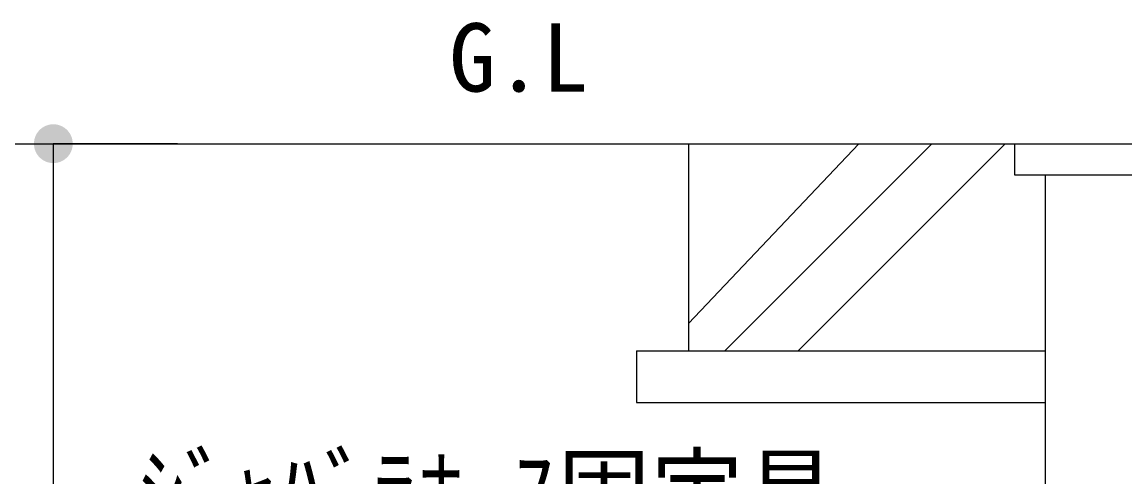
# Model space of a CAD drawing. Units: millimetres, scale not verified. Extents: x -24131 to 8910, y -6308 to 6308.
# Drawn here: x -6868 to -5802, y -1912 to -1473 of the extents above; entities that cross this region are included whole.
import ezdxf
from ezdxf.enums import TextEntityAlignment as Align

# ---------------------------------------------------------------- set-up
doc = ezdxf.new("R2010")
doc.units = ezdxf.units.MM
doc.header["$LTSCALE"] = 30
for name, color, linetype, lineweight in [('0-1_空気管', 3, 'Continuous', 25), ('0-4_09', 3, 'Continuous', 25), ('0-B_機器', 2, 'Continuous', 25), ('0-C_文字', 3, 'Continuous', 25), ('1-5_00クル-フ-6寸法', 132, 'Continuous', 25)]:
    doc.layers.add(name, color=color, linetype=linetype, lineweight=lineweight)
doc.styles.add('ＭＳ ゴシック', font='')
doc.styles.get('ＭＳ ゴシック').set_extended_font_data('MS Gothic')

msp = doc.modelspace()

# ---------------------------------------------------------------- linework, layer by layer
at = {"layer": '0-4_09'}
msp.add_line((-5879.26, -1926.63), (-5879.26, -1620.65), dxfattribs=at)
at = {"layer": '0-B_機器'}
for p, q in [((-7159.62, -1590.65), (-2945.86, -1590.65)), ((-6867.74, -1590.65), (-6352.71, -1590.65)), ((-6224.26, -1764.09), (-6059.68, -1590.65)), ((-6224.26, -1590.65), (-6224.26, -1790.65)), ((-6188.97, -1790.65), (-5988.97, -1590.65)), ((-6118.26, -1790.65), (-5918.26, -1590.65)), ((-6274.26, -1790.65), (-5879.26, -1790.65)), ((-6274.26, -1790.65), (-6274.26, -1840.65)), ((-6274.26, -1840.65), (-5879.26, -1840.65))]:
    msp.add_line(p, q, dxfattribs=at)
at = {"layer": '0-B_機器', "color": 3}
for p, q in [((-5909.26, -1590.65), (-5909.26, -1620.65)), ((-5909.26, -1620.65), (-5399.26, -1620.65))]:
    msp.add_line(p, q, dxfattribs=at)
msp.add_lwpolyline([(-5909.26, -1590.65), (-5399.26, -1590.65), (-5399.26, -1620.65)], dxfattribs=at)
at = {"layer": '1-5_00クル-フ-6寸法', "color": 4}
for p, q in [((-6717.74, -1590.65), (-6837.74, -1590.65)), ((-6837.74, -1590.65), (-6837.74, -2220.63))]:
    msp.add_line(p, q, dxfattribs=at)
at = {"layer": '1-5_00クル-フ-6寸法'}
for points in [[(-6837.74, -1590.65), (-6850.57, -1576.98), (-6848.76, -1575.48)], [(-6837.74, -1590.65), (-6848.76, -1575.48), (-6846.77, -1574.22)], [(-6837.74, -1590.65), (-6846.77, -1574.22), (-6844.64, -1573.22)], [(-6837.74, -1590.65), (-6844.64, -1573.22), (-6842.4, -1572.49)], [(-6837.74, -1590.65), (-6842.4, -1572.49), (-6840.09, -1572.05)], [(-6837.74, -1590.65), (-6840.09, -1572.05), (-6837.74, -1571.9)], [(-6837.74, -1590.65), (-6837.74, -1571.9), (-6835.39, -1572.05)], [(-6837.74, -1590.65), (-6835.39, -1572.05), (-6833.07, -1572.49)], [(-6837.74, -1590.65), (-6833.07, -1572.49), (-6830.83, -1573.22)], [(-6837.74, -1590.65), (-6830.83, -1573.22), (-6828.7, -1574.22)], [(-6837.74, -1590.65), (-6828.7, -1574.22), (-6826.71, -1575.48)], [(-6837.74, -1590.65), (-6826.71, -1575.48), (-6824.9, -1576.98)], [(-6837.74, -1590.65), (-6856.45, -1589.47), (-6856.15, -1587.14)], [(-6837.74, -1590.65), (-6856.15, -1587.14), (-6855.57, -1584.86)], [(-6837.74, -1590.65), (-6855.57, -1584.86), (-6854.7, -1582.67)], [(-6837.74, -1590.65), (-6854.7, -1582.67), (-6853.57, -1580.6)], [(-6837.74, -1590.65), (-6853.57, -1580.6), (-6852.18, -1578.7)], [(-6837.74, -1590.65), (-6852.18, -1578.7), (-6850.57, -1576.98)], [(-6837.74, -1590.65), (-6824.9, -1576.98), (-6823.29, -1578.7)], [(-6837.74, -1590.65), (-6823.29, -1578.7), (-6821.9, -1580.6)], [(-6837.74, -1590.65), (-6821.9, -1580.6), (-6820.77, -1582.67)], [(-6837.74, -1590.65), (-6820.77, -1582.67), (-6819.9, -1584.86)], [(-6837.74, -1590.65), (-6819.9, -1584.86), (-6819.32, -1587.14)], [(-6837.74, -1590.65), (-6819.32, -1587.14), (-6819.02, -1589.47)], [(-6837.74, -1590.65), (-6856.45, -1591.83), (-6856.45, -1589.47)], [(-6837.74, -1590.65), (-6856.15, -1594.16), (-6856.45, -1591.83)], [(-6837.74, -1590.65), (-6855.57, -1596.44), (-6856.15, -1594.16)], [(-6837.74, -1590.65), (-6854.7, -1598.63), (-6855.57, -1596.44)], [(-6837.74, -1590.65), (-6853.57, -1600.7), (-6854.7, -1598.63)], [(-6837.74, -1590.65), (-6852.18, -1602.6), (-6853.57, -1600.7)], [(-6837.74, -1590.65), (-6850.57, -1604.32), (-6852.18, -1602.6)], [(-6837.74, -1590.65), (-6848.76, -1605.82), (-6850.57, -1604.32)], [(-6837.74, -1590.65), (-6846.77, -1607.08), (-6848.76, -1605.82)], [(-6837.74, -1590.65), (-6844.64, -1608.08), (-6846.77, -1607.08)], [(-6837.74, -1590.65), (-6842.4, -1608.81), (-6844.64, -1608.08)], [(-6837.74, -1590.65), (-6840.09, -1609.25), (-6842.4, -1608.81)], [(-6837.74, -1590.65), (-6837.74, -1609.4), (-6840.09, -1609.25)], [(-6837.74, -1590.65), (-6819.02, -1589.47), (-6819.02, -1591.83)], [(-6837.74, -1590.65), (-6835.39, -1609.25), (-6837.74, -1609.4)], [(-6837.74, -1590.65), (-6833.07, -1608.81), (-6835.39, -1609.25)], [(-6837.74, -1590.65), (-6830.83, -1608.08), (-6833.07, -1608.81)], [(-6837.74, -1590.65), (-6828.7, -1607.08), (-6830.83, -1608.08)], [(-6837.74, -1590.65), (-6826.71, -1605.82), (-6828.7, -1607.08)], [(-6837.74, -1590.65), (-6824.9, -1604.32), (-6826.71, -1605.82)], [(-6837.74, -1590.65), (-6823.29, -1602.6), (-6824.9, -1604.32)], [(-6837.74, -1590.65), (-6821.9, -1600.7), (-6823.29, -1602.6)], [(-6837.74, -1590.65), (-6820.77, -1598.63), (-6821.9, -1600.7)], [(-6837.74, -1590.65), (-6819.9, -1596.44), (-6820.77, -1598.63)], [(-6837.74, -1590.65), (-6819.32, -1594.16), (-6819.9, -1596.44)], [(-6837.74, -1590.65), (-6819.02, -1591.83), (-6819.32, -1594.16)]]:
    msp.add_solid(points, dxfattribs=at)

# ---------------------------------------------------------------- texts
at = {"layer": '0-1_空気管', "color": 4, "style": 'ＭＳ ゴシック'}
msp.add_text('G.L', height=65.98, dxfattribs=at).set_placement((-6455.36, -1560.11), align=Align.BOTTOM_LEFT)
at = {"layer": '0-C_文字', "color": 4, "style": 'ＭＳ ゴシック'}
msp.add_text('ｼﾞｬﾊﾞﾗﾎｰｽ固定具', height=65.98, dxfattribs=at).set_placement((-6755.68, -1978.48), align=Align.BOTTOM_LEFT)

doc.saveas('drawing.dxf')
